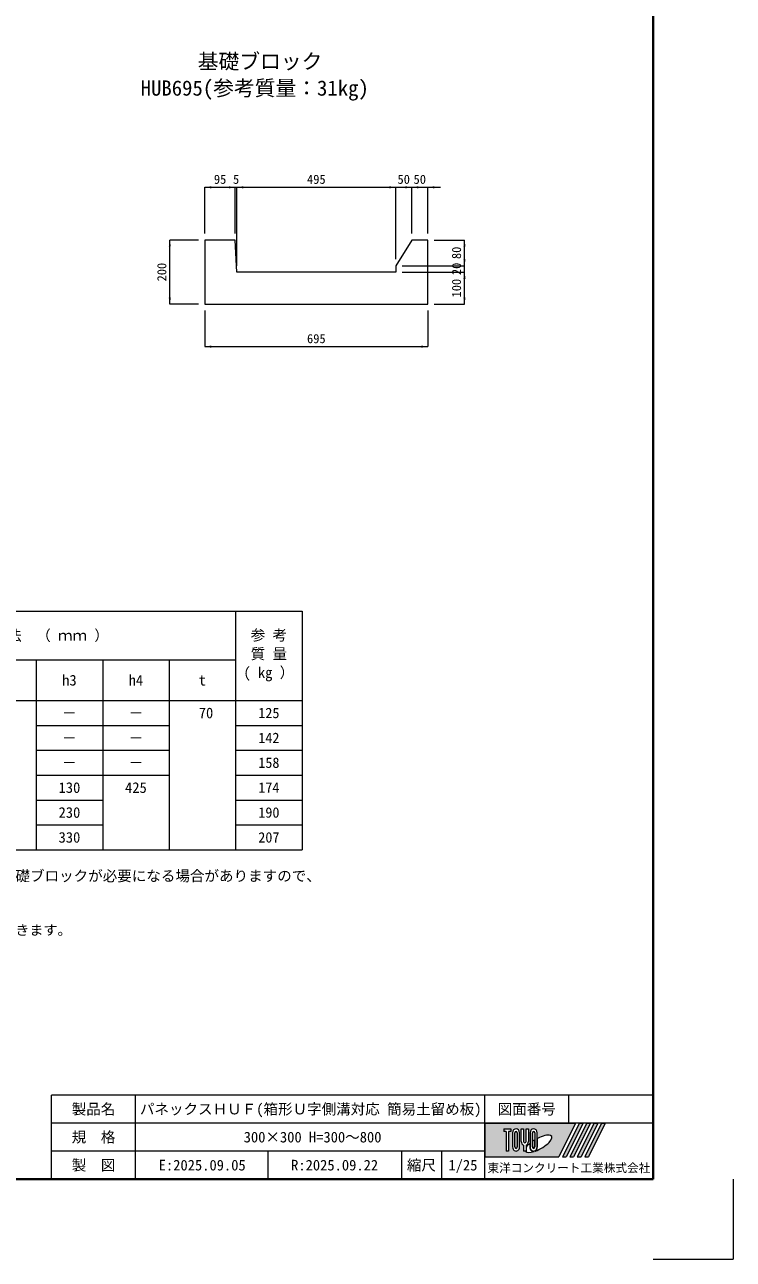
# Model space of a CAD drawing. Units: millimetres at full size. Extents: x 173025 to 194922, y 53822 to 64534.
# Drawn here: x 176066 to 178275, y 57000 to 60852 of the extents above; entities that cross this region are included whole.
import ezdxf
from ezdxf.enums import TextEntityAlignment as Align

# ---------------------------------------------------------------- set-up
doc = ezdxf.new("R2010")
doc.units = ezdxf.units.MM
doc.header["$LTSCALE"] = 20
for name, color, linetype, lineweight in [('0_2', 7, 'Continuous', 20), ('Defpoints_3', 8, 'Continuous', 0), ('寸法線', 7, 'Continuous', 13), ('本体', 2, 'Continuous', 9), ('枠', 5, 'Continuous', 5)]:
    doc.layers.add(name, color=color, linetype=linetype, lineweight=lineweight)
doc.styles.add('ＭＳ ゴシック', font='')
doc.styles.add('ＭＳ 明朝', font='')
doc.styles.get('ＭＳ ゴシック').set_extended_font_data('MS Gothic')
doc.styles.get('ＭＳ 明朝').set_extended_font_data('MS Mincho')

# ---------------------------------------------------------------- blocks, each defined once
blk = doc.blocks.new('filled_arrow')
at = {"color": 0, "linetype": 'Continuous', "lineweight": -2}
blk.add_solid([(7.5, 1.25), (0, 0), (7.5, -1.25)], dxfattribs=at)

msp = doc.modelspace()

# ---------------------------------------------------------------- hatches: boundary and pattern name
at = {"layer": '枠'}
h = msp.add_hatch(color=7, dxfattribs=at)
h.paths.add_polyline_path([(177500.38, 57424.92), (177500.38, 57319.92), (177731.38, 57319.92), (177783.88, 57424.92)])
edge = h.paths.add_edge_path(flags=16)
edge.add_ellipse((177668.1, 57360.29), major_axis=(41.14, 23.03), ratio=0.3471473, start_angle=-144.31122, end_angle=72.1899, ccw=False)
edge.add_ellipse((177652.87, 57350.35), major_axis=(0, 14), ratio=0.8463542, start_angle=-160.70346, end_angle=-90)
edge.add_line((177664.72, 57350.35), (177664.72, 57377.03))
edge = h.paths.add_edge_path(flags=16)
edge.add_ellipse((177652.87, 57394.5), major_axis=(0, 12.92), ratio=0.8463542, start_angle=-90, end_angle=90, ccw=False)
edge.add_line((177663.8, 57394.5), (177663.8, 57350.35))
edge.add_ellipse((177652.87, 57350.35), major_axis=(0, 12.92), ratio=0.8463542, start_angle=90, end_angle=-90, ccw=False)
edge.add_line((177641.93, 57350.35), (177641.93, 57394.5))
edge = h.paths.add_edge_path(flags=16)
edge.add_line((177656.51, 57394.5), (177656.51, 57350.35))
edge.add_ellipse((177652.87, 57350.35), major_axis=(0, 4.31), ratio=0.8463541, start_angle=90, end_angle=-90, ccw=False)
edge.add_line((177649.22, 57350.35), (177649.22, 57394.5))
edge.add_ellipse((177652.87, 57394.5), major_axis=(0, 4.31), ratio=0.8463541, start_angle=-90, end_angle=90, ccw=False)
edge = h.paths.add_edge_path(flags=16)
edge.add_line((177655.6, 57371.93), (177655.6, 57350.35))
edge.add_ellipse((177652.87, 57350.35), major_axis=(0, 3.23), ratio=0.8463541, start_angle=90, end_angle=-90, ccw=False)
edge.add_line((177650.13, 57350.35), (177650.13, 57368.4))
edge.add_ellipse((177668.1, 57360.29), major_axis=(41.14, 23.03), ratio=0.3471473, start_angle=107.79174, end_angle=126.47132, ccw=False)
edge = h.paths.add_edge_path(flags=16)
edge.add_line((177636.46, 57407.42), (177636.46, 57367.85))
edge.add_ellipse((177625.52, 57367.85), major_axis=(0, 12.92), ratio=0.8463542, start_angle=-163.34117, end_angle=-90, ccw=False)
edge.add_line((177629.17, 57355.66), (177629.17, 57337.42))
edge.add_line((177629.17, 57337.42), (177621.88, 57337.42))
edge.add_line((177621.88, 57337.42), (177621.88, 57355.66))
edge.add_ellipse((177625.52, 57367.85), major_axis=(0, 12.92), ratio=0.8463542, start_angle=90, end_angle=163.34117, ccw=False)
edge.add_line((177614.59, 57367.85), (177614.59, 57407.42))
edge.add_line((177614.59, 57407.42), (177621.88, 57407.42))
edge.add_line((177621.88, 57407.42), (177621.88, 57367.85))
edge.add_ellipse((177625.52, 57367.85), major_axis=(0, 4.31), ratio=0.8463541, start_angle=90, end_angle=-90)
edge.add_line((177629.17, 57367.85), (177629.17, 57407.42))
edge.add_line((177629.17, 57407.42), (177636.46, 57407.42))
edge = h.paths.add_edge_path(flags=16)
edge.add_line((177641.02, 57361.49), (177641.02, 57350.35))
edge.add_ellipse((177652.87, 57350.35), major_axis=(0, 14), ratio=0.8463542, start_angle=90, end_angle=-171.54427)
edge.add_ellipse((177668.1, 57360.29), major_axis=(41.14, 23.03), ratio=0.3471473, start_angle=-178.64954, end_angle=-148.29244, ccw=False)
edge.add_line((177627.6, 57336.35), (177630.08, 57336.35))
edge.add_line((177630.08, 57336.35), (177630.08, 57350))
edge.add_ellipse((177668.1, 57360.29), major_axis=(41.14, 23.03), ratio=0.3471473, start_angle=148.21912, end_angle=165.90812, ccw=False)
edge = h.paths.add_edge_path(flags=16)
edge.add_ellipse((177598.18, 57394.5), major_axis=(0, 12.92), ratio=0.8463542, start_angle=-90, end_angle=90, ccw=False)
edge.add_line((177609.12, 57394.5), (177609.12, 57350.35))
edge.add_ellipse((177598.18, 57350.35), major_axis=(0, 12.92), ratio=0.8463542, start_angle=90, end_angle=-90, ccw=False)
edge.add_line((177587.24, 57350.35), (177587.24, 57394.5))
edge = h.paths.add_edge_path(flags=16)
edge.add_line((177601.83, 57394.5), (177601.83, 57350.35))
edge.add_ellipse((177598.18, 57350.35), major_axis=(0, 4.31), ratio=0.8463541, start_angle=90, end_angle=-90, ccw=False)
edge.add_line((177594.53, 57350.35), (177594.53, 57394.5))
edge.add_ellipse((177598.18, 57394.5), major_axis=(0, 4.31), ratio=0.8463541, start_angle=-90, end_angle=90, ccw=False)
h.paths.add_polyline_path([(177581.77, 57407.42), (177581.77, 57398.81), (177574.48, 57398.81), (177574.48, 57337.42), (177567.19, 57337.42), (177567.19, 57398.81), (177559.9, 57398.81), (177559.9, 57407.42)], flags=16)
for points in [[(177742.93, 57319.92), (177754.48, 57319.92), (177806.98, 57424.92), (177795.43, 57424.92)], [(177830.08, 57424.92), (177818.53, 57424.92), (177766.03, 57319.92), (177777.58, 57319.92)], [(177853.18, 57424.92), (177841.63, 57424.92), (177789.13, 57319.92), (177800.68, 57319.92)], [(177876.28, 57424.92), (177864.73, 57424.92), (177812.23, 57319.92), (177823.78, 57319.92)]]:
    msp.add_hatch(color=7, dxfattribs=at).paths.add_polyline_path(points)

# ---------------------------------------------------------------- linework, layer by layer
at = {"layer": 'Defpoints_3', "color": 7, "lineweight": 13}
for p in [(178275.38, 57249.92), (178025.38, 56999.92)]:
    msp.add_line(p, (178275.38, 56999.92), dxfattribs=at)
at = {"layer": '寸法線', "lineweight": 9}
for p, q in [((176627.99, 60344.53), (176722.99, 60344.53)), ((176627.99, 60199.91), (176627.99, 60344.53)), ((176682.99, 60344.53), (176767.99, 60344.53)), ((176722.99, 60199.91), (176722.99, 60344.53)), ((176722.99, 60199.91), (176722.99, 60344.53)), ((176727.99, 60099.92), (176727.99, 60344.53)), ((176727.99, 60344.53), (177222.99, 60344.53)), ((176727.99, 60099.92), (176727.99, 60344.53)), ((177182.99, 60344.53), (177312.99, 60344.53)), ((177222.99, 60119.92), (177222.99, 60344.53)), ((177222.99, 60119.92), (177222.99, 60344.53)), ((177232.99, 60344.53), (177362.99, 60344.53)), ((177272.99, 60199.91), (177272.99, 60344.53)), ((177272.99, 60199.91), (177272.99, 60344.53)), ((177322.99, 60199.91), (177322.99, 60344.53)), ((176518.7, 59979.92), (176518.7, 60179.91)), ((176607.99, 60179.91), (176518.7, 60179.91)), ((177342.99, 60179.91), (177437.41, 60179.91)), ((177437.41, 60099.92), (177437.41, 60179.91)), ((177437.41, 60039.92), (177437.41, 60139.92)), ((177242.99, 60099.92), (177437.41, 60099.92)), ((177242.99, 60099.92), (177437.41, 60099.92)), ((177242.99, 60079.92), (177437.41, 60079.92)), ((177242.99, 60079.92), (177437.41, 60079.92)), ((177437.41, 59979.92), (177437.41, 60079.92)), ((176607.99, 59979.92), (176518.7, 59979.92)), ((177342.99, 59979.92), (177437.41, 59979.92)), ((176627.99, 59959.92), (176627.99, 59847.44)), ((177322.99, 59959.92), (177322.99, 59847.44)), ((176627.99, 59847.44), (177322.99, 59847.44)), ((174619.59, 59022.54), (176931.17, 59022.54)), ((176723.94, 59022.54), (176723.94, 58277.59)), ((176931.17, 59022.54), (176931.17, 58277.59)), ((175077.96, 58870.09), (176723.94, 58870.09)), ((176102.23, 58870.09), (176102.23, 58277.59)), ((176309.46, 58870.09), (176309.46, 58277.59)), ((176516.7, 58870.09), (176516.7, 58277.59)), ((174619.59, 58743.33), (176931.17, 58743.33)), ((176102.23, 58743.33), (176102.23, 58277.59)), ((176309.46, 58743.33), (176309.46, 58277.59)), ((176516.7, 58743.33), (176516.7, 58277.59)), ((176931.17, 58743.33), (176931.17, 58277.59)), ((176102.23, 58665.71), (176516.7, 58665.71)), ((176723.94, 58665.71), (176931.17, 58665.71)), ((176102.23, 58588.08), (176516.7, 58588.08)), ((176723.94, 58588.08), (176931.17, 58588.08)), ((176102.23, 58510.46), (176516.7, 58510.46)), ((176723.94, 58510.46), (176931.17, 58510.46)), ((176102.23, 58432.84), (176309.46, 58432.84)), ((176723.94, 58432.84), (176931.17, 58432.84)), ((176102.23, 58355.21), (176309.46, 58355.21)), ((176723.94, 58355.21), (176931.17, 58355.21)), ((174619.59, 58277.59), (176723.94, 58277.59)), ((176102.23, 58277.59), (176309.46, 58277.59)), ((176723.94, 58277.59), (176931.17, 58277.59))]:
    msp.add_line(p, q, dxfattribs=at)
at = {"layer": '本体', "lineweight": 13}
msp.add_lwpolyline([(177222.99, 60099.92), (177222.99, 60079.92), (176727.99, 60079.92), (176722.99, 60179.91), (176627.99, 60179.91), (176627.99, 59979.92), (177322.99, 59979.92), (177322.99, 60179.91), (177272.99, 60179.91)], close=True, dxfattribs=at)
at = {"layer": '枠', "lineweight": 40}
for p in [(178025.38, 64174.92), (173525.38, 57249.92)]:
    msp.add_line(p, (178025.38, 57249.92), dxfattribs=at)
at = {"layer": '枠', "lineweight": 20}
for p, q in [((178025.38, 57512.42), (176149.75, 57512.42)), ((176149.75, 57249.92), (176149.75, 57512.42)), ((176412.25, 57249.92), (176412.25, 57512.42)), ((177500.38, 57249.92), (177500.38, 57512.42)), ((177762.88, 57424.92), (177762.88, 57512.42)), ((178025.38, 57424.92), (176149.75, 57424.92)), ((177500.38, 57337.42), (176149.75, 57337.42)), ((176825.07, 57249.92), (176825.07, 57337.42)), ((177242.13, 57249.92), (177242.13, 57337.42)), ((177367.22, 57249.92), (177367.22, 57337.42))]:
    msp.add_line(p, q, dxfattribs=at)
at = {"layer": '枠'}
for p, q in [((177500.38, 57424.92), (177783.88, 57424.92)), ((177500.38, 57424.92), (177500.38, 57319.92)), ((177559.9, 57407.42), (177559.9, 57398.81)), ((177559.9, 57407.42), (177581.77, 57407.42)), ((177567.19, 57398.81), (177559.9, 57398.81)), ((177567.19, 57398.81), (177567.19, 57337.42)), ((177574.48, 57398.81), (177574.48, 57337.42)), ((177581.77, 57398.81), (177574.48, 57398.81)), ((177581.77, 57407.42), (177581.77, 57398.81)), ((177587.24, 57394.5), (177587.24, 57350.35)), ((177594.53, 57350.35), (177594.53, 57394.5)), ((177601.83, 57394.5), (177601.83, 57350.35)), ((177609.12, 57350.35), (177609.12, 57394.5)), ((177614.59, 57407.42), (177621.88, 57407.42)), ((177614.59, 57367.85), (177614.59, 57407.42)), ((177621.88, 57407.42), (177621.88, 57367.85)), ((177629.17, 57407.42), (177636.46, 57407.42)), ((177629.17, 57367.85), (177629.17, 57407.42)), ((177636.46, 57407.42), (177636.46, 57367.85)), ((177641.93, 57394.5), (177641.93, 57350.35)), ((177649.22, 57350.35), (177649.22, 57394.5)), ((177656.51, 57394.5), (177656.51, 57350.35)), ((177663.8, 57350.35), (177663.8, 57394.5)), ((177783.88, 57424.92), (177731.38, 57319.92)), ((177795.43, 57424.92), (177742.93, 57319.92)), ((177806.98, 57424.92), (177754.48, 57319.92)), ((177818.53, 57424.92), (177766.03, 57319.92)), ((177830.08, 57424.92), (177777.58, 57319.92)), ((177841.63, 57424.92), (177789.13, 57319.92)), ((177795.43, 57424.92), (177806.98, 57424.92)), ((177853.18, 57424.92), (177800.68, 57319.92)), ((177864.73, 57424.92), (177812.23, 57319.92)), ((177818.53, 57424.92), (177830.08, 57424.92)), ((177876.28, 57424.92), (177823.78, 57319.92)), ((177841.63, 57424.92), (177853.18, 57424.92)), ((177864.73, 57424.92), (177876.28, 57424.92)), ((177641.02, 57361.49), (177641.02, 57350.35)), ((177650.13, 57350.35), (177650.13, 57368.4)), ((177655.6, 57371.93), (177655.6, 57350.35)), ((177664.72, 57350.35), (177664.72, 57377.03)), ((177500.38, 57319.92), (177731.38, 57319.92)), ((177574.48, 57337.42), (177567.19, 57337.42)), ((177621.88, 57355.66), (177621.88, 57337.42)), ((177629.17, 57337.42), (177621.88, 57337.42)), ((177627.6, 57336.35), (177630.08, 57336.35)), ((177629.17, 57355.66), (177629.17, 57337.42)), ((177630.08, 57350), (177630.08, 57336.35)), ((177742.93, 57319.92), (177754.48, 57319.92)), ((177766.03, 57319.92), (177777.58, 57319.92)), ((177789.13, 57319.92), (177800.68, 57319.92)), ((177812.23, 57319.92), (177823.78, 57319.92))]:
    msp.add_line(p, q, dxfattribs=at)
for centre, major_axis, ratio, start_param, end_param in [((177598.18, 57394.5), (0, 12.92), 0.846354, 4.712389, 7.8539816), ((177598.18, 57394.5), (0, 4.31), 0.846354, 4.712389, 7.8539816), ((177652.87, 57394.5), (0, 12.92), 0.846354, 4.712389, 7.8539816), ((177652.87, 57394.5), (0, 4.31), 0.846354, 4.712389, 7.8539816), ((177625.52, 57367.85), (0, 12.92), 0.846354, 1.5707963, 2.8017557), ((177625.52, 57367.85), (0, 4.31), 0.846354, 1.5707963, 4.712389), ((177625.52, 57367.85), (0, 12.92), 0.846354, 3.4814296, 4.712389), ((177668.1, 57360.29), (41.14, 23.03), 0.347147, 2.0815197, 2.5155126), ((177668.1, 57360.29), (41.14, 23.03), 0.347147, 1.6817405, 1.8219833), ((177668.1, 57360.29), (41.14, 23.03), 0.347147, 4.2621853, 7.7429163), ((177598.18, 57350.35), (0, 12.92), 0.846354, 1.5707963, 4.712389), ((177598.18, 57350.35), (0, 4.31), 0.846354, 1.5707963, 4.712389), ((177668.1, 57360.29), (41.14, 23.03), 0.347147, 3.2093975, 4.2004451), ((177652.87, 57350.35), (0, 14), 0.846354, 1.5707963, 3.3154679), ((177652.87, 57350.35), (0, 12.92), 0.846354, 1.5707963, 4.712389), ((177652.87, 57350.35), (0, 4.31), 0.846354, 1.5707963, 4.712389), ((177652.87, 57350.35), (0, 3.23), 0.846354, 1.5707963, 4.712389), ((177652.87, 57350.35), (0, 14), 0.846354, 3.5338438, 4.712389)]:
    msp.add_ellipse(centre, major_axis=major_axis, ratio=ratio, start_param=start_param, end_param=end_param, dxfattribs=at)

# ---------------------------------------------------------------- block references
at = {"layer": '寸法線', "lineweight": 9, "xscale": 2.67, "yscale": 2.67}
for p in [(176627.99, 60344.53), (176727.99, 60344.53), (176727.99, 60344.53), (177272.99, 60344.53), (177322.99, 60344.53), (176627.99, 59847.44)]:
    msp.add_blockref('filled_arrow', p, dxfattribs=at)
for p, rotation in [((176722.99, 60344.53), 180), ((176722.99, 60344.53), 180), ((177222.99, 60344.53), 180), ((177222.99, 60344.53), 180), ((177272.99, 60344.53), 180), ((176518.7, 60179.91), 270), ((177437.41, 60179.91), 270), ((177437.41, 60099.92), 90), ((177437.41, 60099.92), 90), ((177437.41, 60079.92), 270), ((177437.41, 60079.92), 270), ((176518.7, 59979.92), 90), ((177437.41, 59979.92), 90), ((177322.99, 59847.44), 180)]:
    msp.add_blockref('filled_arrow', p, dxfattribs=dict(at, rotation=rotation))

# ---------------------------------------------------------------- texts
at = {"layer": '0_2', "style": 'ＭＳ ゴシック'}
for s, p in [(' 基礎ブロック', (176573.55, 60761.31)), ('HUB695(参考質量：31kg)', (176427.86, 60677.98))]:
    msp.add_text(s, height=47.47, dxfattribs=at).set_placement(p, align=Align.TOP_LEFT)
msp.add_text('注(1)現場の施工条件（盛り土、土質及び上載荷重条件等)により、基礎ブロックが必要になる場合がありますので、', height=33.23, dxfattribs=at).set_placement((174632.75, 58169.58), align=Align.BOTTOM_LEFT)
at = {"layer": '0_2', "style": 'ＭＳ 明朝', "width": 1.05}
msp.add_text('\u3000(3)H=600以上については、ジョイントインサート及び上部の水抜がつきます。', height=30.65, dxfattribs=at).set_placement((174632.75, 58002.47), align=Align.BOTTOM_LEFT)
at = {"layer": '寸法線', "style": 'ＭＳ ゴシック'}
for s, height, p in [('95', 28.48, (176675.49, 60369.53)), ('5', 28.48, (176725.49, 60369.53)), ('495', 28.48, (176975.49, 60369.53)), ('50', 28.48, (177247.99, 60369.53)), ('50', 28.48, (177297.99, 60369.53)), ('695', 28.48, (176975.49, 59872.44)), ('寸\u3000  法\u3000（ ｍｍ ）', 33.23, (176102.23, 58946.31)), ('h3', 33.23, (176205.84, 58806.71)), ('h4', 33.23, (176413.08, 58806.71)), ('t', 33.23, (176620.32, 58806.71)), ('－', 33.23, (176205.84, 58704.52)), ('－', 33.23, (176413.08, 58704.52)), (' 70', 33.23, (176620.32, 58704.52)), ('125', 32.35, (176827.55, 58704.52)), ('－', 33.23, (176205.84, 58626.9)), ('－', 33.23, (176413.08, 58626.9)), ('142', 32.35, (176827.55, 58626.9)), ('－', 33.23, (176205.84, 58549.27)), ('－', 33.23, (176413.08, 58549.27)), ('158', 32.35, (176827.55, 58549.27)), ('130', 33.23, (176205.84, 58471.65)), ('425', 33.23, (176413.08, 58471.65)), ('174', 32.35, (176827.55, 58471.65)), ('230', 33.23, (176205.84, 58394.03)), ('190', 32.35, (176827.55, 58394.03)), ('330', 33.23, (176205.84, 58316.4)), ('207', 32.35, (176827.55, 58316.4))]:
    msp.add_text(s, height=height, dxfattribs=at).set_placement(p, align=Align.MIDDLE_CENTER)
for s, p in [('80', (177412.41, 60139.92)), ('200', (176493.7, 60079.91)), ('20', (177412.41, 60089.92)), ('100', (177412.41, 60029.92))]:
    msp.add_text(s, height=28.48, rotation=90, dxfattribs=at).set_placement(p, align=Align.MIDDLE_CENTER)
for s, p in [('参 考', (176770.9, 58963.93)), ('質 量', (176770.9, 58905.6)), ('( kg ）', (176748.23, 58847.26))]:
    msp.add_text(s, height=33.23, dxfattribs=at).set_placement(p, align=Align.TOP_LEFT)
at = {"layer": '枠', "color": 7, "style": 'ＭＳ ゴシック'}
for s, height, p in [('製品名', 33.23, (176281, 57468.67)), ('パネックスＨＵＦ(箱形Ｕ字側溝対応 簡易土留め板)', 33.23, (176958, 57468.67)), ('図面番号', 33.23, (177631.63, 57468.67)), ('規\u3000格', 33.23, (176281, 57381.17)), ('300×300 H=300～800', 33.23, (176963.85, 57381.17)), ('製\u3000図', 33.23, (176281, 57293.67)), ('E:2025.09.05', 33.23, (176619.72, 57293.67)), ('R:2025.09.22', 33.23, (177032.54, 57293.67)), ('縮尺', 33.23, (177303.08, 57293.67)), ('1/25', 33.23, (177432.56, 57293.67)), ('東洋コンクリート工業株式会社', 26.58, (177762.88, 57284.92))]:
    msp.add_text(s, height=height, dxfattribs=at).set_placement(p, align=Align.MIDDLE_CENTER)

doc.saveas('drawing.dxf')
